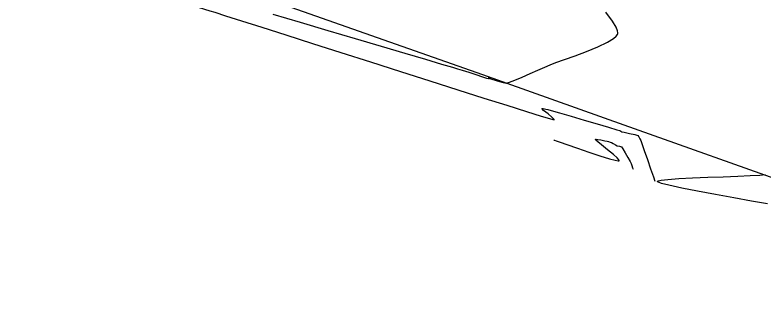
# Model space of a CAD drawing. Header units: metres. Extents: x 601315 to 601632, y 1303610 to 1303929.
# Drawn here: x 601376.6 to 601448.4, y 1303613.4 to 1303640.4 of the extents above; entities that cross this region are included whole.
import ezdxf

# ---------------------------------------------------------------- set-up
doc = ezdxf.new("R2010")
doc.units = ezdxf.units.M
doc.header["$LTSCALE"] = 0.0254
doc.header["$MEASUREMENT"] = 0
for name, color, linetype in [('CARRETERA', 8, 'Continuous'), ('CONT-MJR', 30, 'Continuous'), ('CONT-MNR', 56, 'Continuous')]:
    doc.layers.add(name, color=color, linetype=linetype)

# ---------------------------------------------------------------- blocks, each defined once
blk = doc.blocks.new('*U14')
at = {"layer": 'CONT-MNR', "elevation": 220.5, "flags": 128}
blk.add_lwpolyline([(601428.233, 1303628.466), (601428.294, 1303628.446), (601428.466, 1303628.389), (601428.833, 1303628.263), (601429.49, 1303628.036), (601430.492, 1303627.691), (601431.584, 1303627.32), (601432.65, 1303626.968), (601433.569, 1303626.681), (601434.12, 1303626.528), (601434.385, 1303626.474), (601434.478, 1303626.472), (601434.496, 1303626.482), (601434.499, 1303626.507), (601434.458, 1303626.584), (601434.297, 1303626.76), (601433.943, 1303627.079), (601433.38, 1303627.545), (601432.81, 1303628.002), (601432.444, 1303628.3), (601432.269, 1303628.454), (601432.216, 1303628.513), (601432.212, 1303628.527), (601432.225, 1303628.538), (601432.288, 1303628.546), (601432.453, 1303628.531), (601432.751, 1303628.48), (601433.121, 1303628.401), (601433.331, 1303628.352), (601433.464, 1303628.319), (601433.628, 1303628.272), (601433.757, 1303628.228), (601433.919, 1303628.136), (601434.142, 1303628), (601434.302, 1303627.911), (601434.516, 1303627.868), (601434.717, 1303627.812), (601434.835, 1303627.637), (601435.056, 1303627.259), (601435.311, 1303626.808), (601435.529, 1303626.415), (601435.638, 1303626.209), (601435.706, 1303626.032), (601435.78, 1303625.811), (601435.826, 1303625.67)], dxfattribs=at)
blk = doc.blocks.new('*U16')
at = {"layer": 'CONT-MJR', "elevation": 221, "flags": 128}
blk.add_lwpolyline([(601448.709, 1303622.353), (601447.17, 1303622.626), (601445.462, 1303622.932), (601443.7, 1303623.254), (601442.001, 1303623.574), (601440.48, 1303623.877), (601439.253, 1303624.144), (601438.56, 1303624.321), (601438.247, 1303624.427), (601438.152, 1303624.483), (601438.141, 1303624.506), (601438.153, 1303624.529), (601438.243, 1303624.573), (601438.524, 1303624.634), (601439.138, 1303624.706), (601440.211, 1303624.784), (601441.526, 1303624.852), (601442.973, 1303624.911), (601444.447, 1303624.963), (601445.84, 1303625.012), (601447.045, 1303625.06), (601447.955, 1303625.11), (601448.463, 1303625.163)], dxfattribs=at)
blk = doc.blocks.new('*U17')
at = {"layer": 'CONT-MJR', "elevation": 221, "flags": 128}
blk.add_lwpolyline([(601389.241, 1303642.418), (601389.273, 1303642.411), (601389.372, 1303642.39), (601389.594, 1303642.343), (601389.978, 1303642.261), (601390.493, 1303642.152), (601390.912, 1303642.063), (601391.086, 1303642.027), (601391.174, 1303642.06), (601391.356, 1303642.008), (601391.834, 1303641.868), (601392.512, 1303641.67), (601393.293, 1303641.442), (601394.082, 1303641.21), (601394.782, 1303641.002), (601395.298, 1303640.847), (601395.768, 1303640.698), (601396.808, 1303640.367), (601398.339, 1303639.879), (601400.285, 1303639.257), (601402.568, 1303638.528), (601405.111, 1303637.715), (601407.839, 1303636.844), (601410.672, 1303635.94), (601413.536, 1303635.028), (601416.352, 1303634.132), (601419.044, 1303633.277), (601421.534, 1303632.488), (601423.746, 1303631.79), (601425.603, 1303631.208), (601427.027, 1303630.766), (601427.804, 1303630.531), (601428.149, 1303630.431), (601428.256, 1303630.405), (601428.271, 1303630.404), (601428.27, 1303630.425), (601428.216, 1303630.499), (601428.034, 1303630.672), (601427.686, 1303630.961), (601427.26, 1303631.304), (601427.074, 1303631.476), (601427.207, 1303631.479), (601427.456, 1303631.431), (601427.661, 1303631.384), (601427.992, 1303631.29), (601428.788, 1303631.059), (601429.891, 1303630.738), (601431.145, 1303630.372), (601432.394, 1303630.006), (601433.482, 1303629.687), (601434.254, 1303629.46), (601434.552, 1303629.372), (601434.642, 1303629.319), (601434.732, 1303629.267), (601434.972, 1303629.215), (601435.481, 1303629.105), (601436.002, 1303628.985), (601436.277, 1303628.9), (601436.378, 1303628.771), (601436.479, 1303628.58), (601436.553, 1303628.421), (601436.661, 1303628.124), (601436.895, 1303627.456), (601437.196, 1303626.59), (601437.506, 1303625.697), (601437.766, 1303624.949), (601437.916, 1303624.517)], dxfattribs=at)
blk = doc.blocks.new('*U20')
at = {"layer": 'CONT-MNR', "elevation": 221.5, "flags": 128}
blk.add_lwpolyline([(601401.336, 1303640.507), (601403.942, 1303639.739), (601406.601, 1303638.955), (601409.222, 1303638.182), (601411.712, 1303637.447), (601413.981, 1303636.777), (601415.935, 1303636.2), (601417.483, 1303635.742), (601418.534, 1303635.43), (601418.995, 1303635.293), (601419.457, 1303635.148), (601420.087, 1303634.948), (601420.774, 1303634.729), (601421.405, 1303634.528), (601421.793, 1303634.404), (601421.979, 1303634.346), (601422.039, 1303634.328), (601422.047, 1303634.326), (601422.045, 1303634.33), (601422.024, 1303634.35), (601421.976, 1303634.392), (601421.936, 1303634.425), (601421.99, 1303634.417), (601422.204, 1303634.336), (601422.699, 1303634.162), (601423.263, 1303633.991), (601423.682, 1303633.923), (601423.983, 1303634.005), (601424.515, 1303634.208), (601425.2, 1303634.493), (601425.959, 1303634.822), (601426.712, 1303635.154), (601427.381, 1303635.452), (601427.886, 1303635.676), (601428.42, 1303635.88), (601429.252, 1303636.174), (601430.274, 1303636.538), (601431.374, 1303636.949), (601432.442, 1303637.387), (601433.369, 1303637.829), (601433.934, 1303638.172), (601434.217, 1303638.416), (601434.327, 1303638.57), (601434.355, 1303638.644), (601434.366, 1303638.722), (601434.341, 1303638.91), (601434.2, 1303639.264), (601433.85, 1303639.845), (601433.217, 1303640.695)], dxfattribs=at)

msp = doc.modelspace()

# ---------------------------------------------------------------- linework, layer by layer
at = {"layer": 'CARRETERA'}
msp.add_lwpolyline([(601326.638, 1303668.026), (601346.968, 1303660.785), (601358.638, 1303656.666), (601382.46, 1303648.485), (601392.975, 1303644.77), (601421.412, 1303634.726), (601434.945, 1303629.937), (601451.816, 1303623.94), (601469.057, 1303618.043), (601482.398, 1303613.352)], dxfattribs=at)

# ---------------------------------------------------------------- block references
at = {"layer": 'CONT-MJR'}
for name in ['*U16', '*U17']:
    msp.add_blockref(name, (0, 0), dxfattribs=at)
at = {"layer": 'CONT-MNR'}
for name in ['*U20', '*U14']:
    msp.add_blockref(name, (0, 0), dxfattribs=at)

doc.saveas('drawing.dxf')
